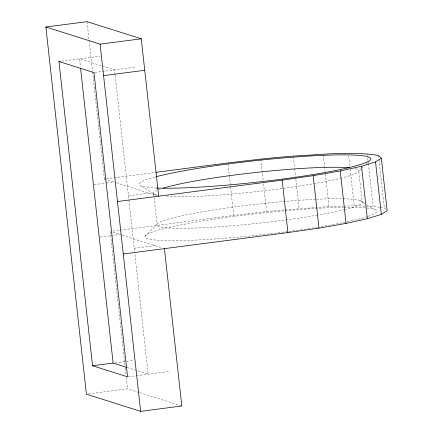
<?xml version="1.0" encoding="UTF-8"?>
<svg xmlns="http://www.w3.org/2000/svg" width="433" height="433" viewBox="0 0 433 433"><rect width="100%" height="100%" fill="white"/><g stroke="black" fill="none" stroke-linecap="round" stroke-linejoin="round"><path stroke-width="0.32" stroke-dasharray="2.17 1.62" d="M145.033 236.18L157.033 224.305L153.558 192.831M361.214 168.865L358.816 171.241L362.291 202.714M361.696 168.394L364.093 166.018M366.015 164.118L367.931 162.218M61.605 61.167L100.115 56.16M94.638 72.506L135.145 67.239M92.581 71.873L104.413 179.018L155.144 172.426M94.096 184.647L105.381 183.181M106.047 183.094L114.014 182.055M128.46 195.813L149.044 193.134M112.872 231.13L119.546 230.259M120.217 230.172L233.701 215.423L266.587 211.558L284.497 209.902M99.888 237.1L119.806 234.513M134.252 248.266L154.835 245.592M115.113 362.827L133.705 360.408M128.228 376.753L135.534 375.801M136.195 375.714L168.729 371.487M88.402 393.938L127.578 388.845L139.058 392.477M285.158 209.837L328.972 206.584L342.92 206.157M343.585 206.135L354.216 205.81L373.094 206.276L379.698 207.261M380.358 207.358L384.32 207.948L385.727 209.334M104.413 179.018L115.925 182.661M116.564 182.861L156.724 195.564M112.764 232.283L121.716 235.119M122.355 235.319L161.877 247.822M127.134 367.514L148.151 374.161L134.842 253.624M139.697 392.677L181.173 405.797M360.007 200.468L374.025 209.285M141.818 186.26L155.842 195.077M378.529 155.49L378.897 158.814M378.967 159.479L384.32 207.948M367.303 153.818L367.449 155.149M367.741 157.801L368.034 160.459M368.11 161.125L368.326 163.117M368.402 163.782L373.094 206.276M348.717 156.01L349.815 165.969M350.183 169.292L354.216 205.81M323.256 154.792L325.086 171.392M325.378 174.05L328.972 206.584M293.368 156.757L294.613 168.042M294.689 168.708L295.566 176.675M295.858 179.332L299.084 208.549M260.801 159.106L263.215 181.016M263.513 183.673L266.587 211.558M228.056 164.296L233.701 215.423M115.075 74.606L114.561 69.919L79.531 58.839L80.419 66.871M115.151 75.272L128.823 199.131M128.899 199.797L134.766 252.953M87.038 21.65L89.03 39.733M89.106 40.399L92.505 71.207M110.204 231.476L125.207 367.417M125.283 368.082L126.025 374.783M126.317 377.462L127.578 388.845M316.474 199.288A103.352 9.548 -6.3 0 1 345.117 209.491M344.56 209.626A103.352 9.548 -6.3 0 1 318.417 214.957M317.762 215.071A103.352 9.548 -6.3 0 1 183.419 228.294A103.352 9.548 -6.3 0 1 181.265 215.883A103.352 9.548 -6.3 0 1 315.035 199.359M355.147 168.626A103.352 9.548 -6.3 0 1 342.72 177.741M341.642 178.012A103.352 9.548 -6.3 0 1 164.962 196.436M157.228 195.445A103.352 9.548 -6.3 0 1 156.632 190.558M158.267 189.843A103.352 9.548 -6.3 0 1 160.778 188.918M156.719 188.046A116.601 10.771 -6.3 0 1 155.041 177.01M344.073 207.347A116.601 10.771 -6.3 0 1 368.207 216.327M367.628 216.522A116.601 10.771 -6.3 0 1 320.377 226.778M317.616 227.228A116.601 10.771 -6.3 0 1 303.23 229.441M302.57 229.539A116.601 10.771 -6.3 0 1 299.241 230.02M298.57 230.112A116.601 10.771 -6.3 0 1 288.405 231.503M287.723 231.595A116.601 10.771 -6.3 0 1 149.423 233.198A116.601 10.771 -6.3 0 1 343.472 207.358"/><path stroke-width="0.65" d="M117.478 201.524L282.148 180.123L313.183 175.674L340.262 170.948L361.533 166.261L375.541 161.931L381.338 158.261L378.529 155.49C350.34 150.955 321.605 154.7 293.293 156.091C247.281 159.809 201.589 166.505 155.815 172.339M123.27 253.982L287.94 232.581L318.975 228.131L346.054 223.401L367.325 218.714L381.332 214.389L387.129 210.714L381.338 158.261M164.437 248.629L181.811 405.997L140.644 411.35L86.411 394.192L45.871 27.003L87.038 21.65L141.272 38.808L158.646 196.176M45.871 27.003L100.104 44.155L141.272 38.808M58.948 61.513L93.977 72.592L127.567 376.84L92.538 365.761L58.948 61.513L60.279 61.34M103.579 75.629L144.746 70.281M92.538 365.761L113.121 363.081L126.496 367.314M375.541 161.931L381.332 214.389M361.533 166.261L367.325 218.714M340.262 170.948L346.054 223.401M313.183 175.674L318.975 228.131M282.148 180.123L287.94 232.581M100.104 44.155L140.644 411.35M80.565 68.214L113.121 363.081M163.165 188.139A103.352 9.548 -6.3 0 1 256.06 172.448A103.352 9.548 -6.3 0 1 349.101 167.771M155.81 176.805A116.601 10.771 -6.3 0 1 329.67 155.084A116.601 10.771 -6.3 0 1 330.991 171.414A116.601 10.771 -6.3 0 1 156.719 188.046"/></g></svg>
